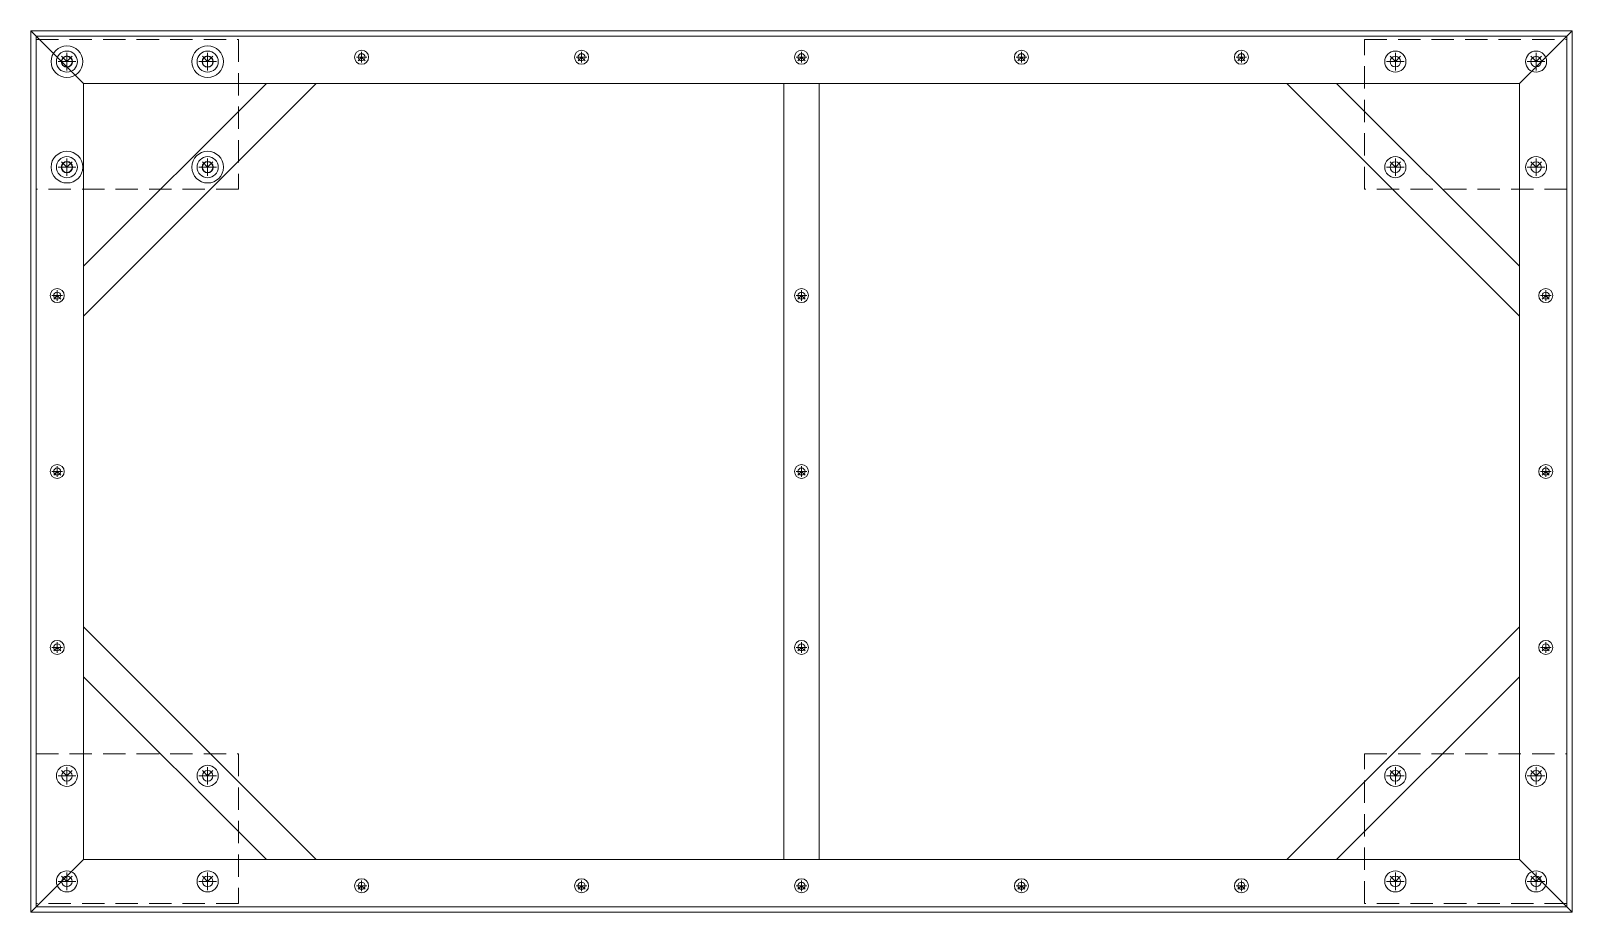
# Model space of a CAD drawing. Header units: millimetres. Extents: x 0 to 876, y 0 to 501.
import ezdxf

# ---------------------------------------------------------------- set-up
doc = ezdxf.new("R2010")
doc.units = ezdxf.units.MM
doc.linetypes.add('DASHED', pattern=[19.05, 12.7, -6.35])
for name, color, linetype, lineweight in [('0.13', 7, 'CONTINUOUS', 13), ('0.18', 7, 'CONTINUOUS', 18), ('Bohrungen', 7, 'CONTINUOUS', 13), ('Raeder', 7, 'DASHED', 13), ('U-Scheibe', 7, 'CONTINUOUS', 0)]:
    doc.layers.add(name, color=color, linetype=linetype, lineweight=lineweight)

# ---------------------------------------------------------------- blocks, each defined once
blk = doc.blocks.new('4mm-Gesenkt-U')
at = {"layer": 'Bohrungen', "lineweight": 13}
for p, q in [((-3, 0), (3, 0)), ((0, 3), (0, -3))]:
    blk.add_line(p, q, dxfattribs=at)
at = {"layer": 'Bohrungen', "lineweight": 9}
for p, q in [((-2, -2), (0, 0)), ((0, 0), (2, -2))]:
    blk.add_line(p, q, dxfattribs=at)
blk.add_circle((0, 0), 4, dxfattribs=at)
at = {"layer": 'Bohrungen'}
blk.add_circle((0, 0), 2, dxfattribs=at)
blk = doc.blocks.new('6mm-Gesenkt-O')
at = {"layer": 'Bohrungen', "lineweight": 13}
for p, q in [((-5, 0), (5, 0)), ((0, 5), (0, -5))]:
    blk.add_line(p, q, dxfattribs=at)
at = {"layer": 'Bohrungen', "lineweight": 9}
for p, q in [((-3, 3), (0, 0)), ((0, 0), (3, 3))]:
    blk.add_line(p, q, dxfattribs=at)
blk.add_circle((0, 0), 6, dxfattribs=at)
at = {"layer": 'Bohrungen', "lineweight": 13}
blk.add_circle((0, 0), 3, dxfattribs=at)
blk = doc.blocks.new('U-Scheibe-M6x18')
at = {"layer": 'U-Scheibe'}
for radius in [9, 3.2]:
    blk.add_circle((0, 0), radius, dxfattribs=at)

msp = doc.modelspace()

# ---------------------------------------------------------------- linework, layer by layer
at = {"layer": '0.13'}
for p, q in [((873, 498), (3, 498)), ((3, 3), (3, 498)), ((873, 3), (873, 498)), ((164.14, 471), (135.86, 471)), ((30, 365.14), (30, 336.86)), ((3, 3), (873, 3)), ((3, 3), (873, 3))]:
    msp.add_line(p, q, dxfattribs=at)
at = {"layer": '0.18'}
for p, q in [((0, 0), (0, 501)), ((0, 501), (876, 501)), ((0, 501), (30, 471)), ((876, 501), (846, 471)), ((876, 0), (876, 501)), ((30, 471), (846, 471)), ((30, 30), (30, 471)), ((133.86, 471), (30, 367.14)), ((30, 338.86), (162.14, 471)), ((162.14, 471), (133.86, 471)), ((162.14, 471), (133.86, 471)), ((428, 471), (428, 30)), ((428, 471), (448, 471)), ((448, 471), (448, 30)), ((742.14, 471), (713.86, 471)), ((713.86, 471), (846, 338.86)), ((846, 367.14), (742.14, 471)), ((846, 471), (846, 30)), ((30, 367.14), (30, 338.86)), ((846, 338.86), (846, 367.14)), ((30, 162.14), (30, 133.86)), ((162.14, 30), (30, 162.14)), ((846, 162.14), (713.86, 30)), ((846, 133.86), (846, 162.14)), ((30, 133.86), (133.86, 30)), ((742.14, 30), (846, 133.86)), ((0, 0), (30, 30)), ((30, 30), (846, 30)), ((846, 30), (30, 30)), ((133.86, 30), (162.14, 30)), ((428, 30), (448, 30)), ((713.86, 30), (742.14, 30)), ((846, 30), (876, 0)), ((0, 0), (876, 0))]:
    msp.add_line(p, q, dxfattribs=at)
at = {"layer": 'Raeder'}
for p, q in [((3, 411), (3, 496)), ((3, 496), (118, 496)), ((118, 496), (118, 411)), ((758, 411), (758, 496)), ((758, 496), (873, 496)), ((873, 496), (873, 411)), ((118, 411), (3, 411)), ((873, 411), (758, 411)), ((3, 90), (118, 90)), ((3, 5), (3, 90)), ((118, 90), (118, 5)), ((758, 90), (873, 90)), ((758, 5), (758, 90)), ((873, 90), (873, 5)), ((118, 5), (3, 5)), ((873, 5), (758, 5))]:
    msp.add_line(p, q, dxfattribs=at)
at = {"layer": 'U-Scheibe'}
for centre, radius in [((20.5, 483.5), 9), ((20.5, 483.5), 3.2), ((20.5, 423.5), 9), ((100.5, 423.5), 9), ((20.5, 423.5), 3.2), ((100.5, 423.5), 3.2)]:
    msp.add_circle(centre, radius, dxfattribs=at)

# ---------------------------------------------------------------- block references
at = {"layer": '0.13'}
for p in [(100.5, 483.5), (20.5, 423.5), (100.5, 423.5)]:
    msp.add_blockref('6mm-Gesenkt-O', p, dxfattribs=at)
at = {"layer": 'Bohrungen'}
for name, p in [('6mm-Gesenkt-O', (20.5, 483.5)), ('4mm-Gesenkt-U', (188, 486)), ('4mm-Gesenkt-U', (313, 486)), ('4mm-Gesenkt-U', (438, 486)), ('4mm-Gesenkt-U', (563, 486)), ('4mm-Gesenkt-U', (688, 486)), ('6mm-Gesenkt-O', (775.5, 483.5)), ('6mm-Gesenkt-O', (855.5, 483.5)), ('6mm-Gesenkt-O', (775.5, 423.5)), ('6mm-Gesenkt-O', (855.5, 423.5)), ('4mm-Gesenkt-U', (438, 350.5)), ('4mm-Gesenkt-U', (438, 250.5)), ('4mm-Gesenkt-U', (438, 150.5)), ('6mm-Gesenkt-O', (20.5, 77.5)), ('6mm-Gesenkt-O', (100.5, 77.5)), ('6mm-Gesenkt-O', (775.5, 77.5)), ('6mm-Gesenkt-O', (855.5, 77.5)), ('6mm-Gesenkt-O', (20.5, 17.5)), ('6mm-Gesenkt-O', (100.5, 17.5)), ('4mm-Gesenkt-U', (188, 15)), ('4mm-Gesenkt-U', (313, 15)), ('4mm-Gesenkt-U', (438, 15)), ('4mm-Gesenkt-U', (563, 15)), ('4mm-Gesenkt-U', (688, 15)), ('6mm-Gesenkt-O', (775.5, 17.5)), ('6mm-Gesenkt-O', (855.5, 17.5))]:
    msp.add_blockref(name, p, dxfattribs=at)
at = {"layer": 'Bohrungen', "linetype": 'DASHED'}
for p in [(15, 350.5), (861, 350.5), (15, 250.5), (861, 250.5), (15, 150.5), (861, 150.5)]:
    msp.add_blockref('4mm-Gesenkt-U', p, dxfattribs=at)
at = {"layer": 'U-Scheibe'}
for name, p in [('U-Scheibe-M6x18', (100.5, 483.5)), ('6mm-Gesenkt-O', (775.5, 483.5)), ('6mm-Gesenkt-O', (855.5, 483.5)), ('6mm-Gesenkt-O', (775.5, 423.5)), ('6mm-Gesenkt-O', (855.5, 423.5)), ('6mm-Gesenkt-O', (20.5, 77.5)), ('6mm-Gesenkt-O', (20.5, 77.5)), ('6mm-Gesenkt-O', (100.5, 77.5)), ('6mm-Gesenkt-O', (100.5, 77.5)), ('6mm-Gesenkt-O', (775.5, 77.5)), ('6mm-Gesenkt-O', (855.5, 77.5)), ('6mm-Gesenkt-O', (20.5, 17.5)), ('6mm-Gesenkt-O', (20.5, 17.5)), ('6mm-Gesenkt-O', (100.5, 17.5)), ('6mm-Gesenkt-O', (100.5, 17.5)), ('6mm-Gesenkt-O', (775.5, 17.5)), ('6mm-Gesenkt-O', (855.5, 17.5))]:
    msp.add_blockref(name, p, dxfattribs=at)

doc.saveas('drawing.dxf')
